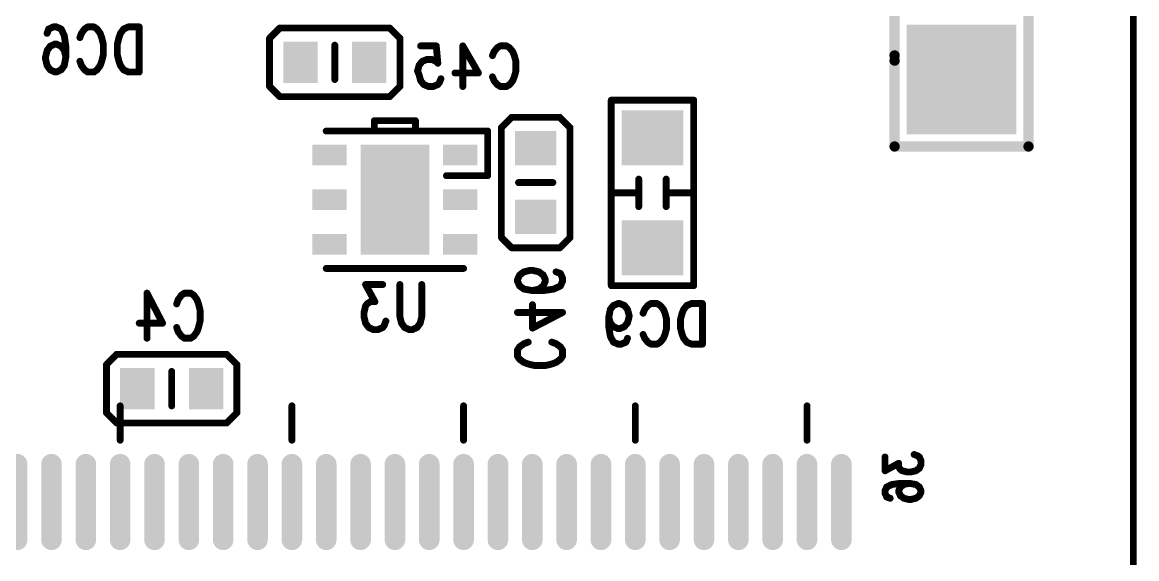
# Model space of a CAD drawing. Extents: x 100 to 126.1, y 98.7 to 170.
# Drawn here: x 109.83 to 126.05, y 148.77 to 156.58 of the extents above; entities that cross this region are included whole.
import ezdxf

# ---------------------------------------------------------------- set-up
doc = ezdxf.new("R2010")
doc.units = 0
doc.layers.get('0').update_dxf_attribs({"linetype": 'CONTINUOUS'})
doc.layers.add('MASK-BOTTOM_PHO', color=5, linetype='CONTINUOUS')
doc.layers.add('SILK-BOTTOM_PHO', color=14, linetype='CONTINUOUS')

# ---------------------------------------------------------------- blocks, each defined once
blk = doc.blocks.new('SQUARE_28')
blk.add_solid([(0.799972, 0.799972), (0.799972, -0.799972), (-0.799972, 0.799972), (-0.799972, -0.799972)])
blk = doc.blocks.new('SQUARE_16')
blk.add_solid([(0.250062, 0.250062), (0.250062, -0.250062), (-0.250062, 0.250062), (-0.250062, -0.250062)])
blk = doc.blocks.new('SQUARE_33')
blk.add_solid([(0.499998, 0.499998), (0.499998, -0.499998), (-0.499998, 0.499998), (-0.499998, -0.499998)])
blk = doc.blocks.new('SQUARE_137')
blk.add_solid([(0.149986, 0.149986), (0.149986, -0.149986), (-0.149986, 0.149986), (-0.149986, -0.149986)])
blk = doc.blocks.new('SQUARE_161')
blk.add_solid([(0.40005, 0.40005), (0.40005, -0.40005), (-0.40005, 0.40005), (-0.40005, -0.40005)])
blk = doc.blocks.new('ROUND_187')
at = {"const_width": 0.149986}
blk.add_lwpolyline([(-0.074994, 0, 1), (0.074994, 0, 1)], format="xyb", close=True, dxfattribs=at)
blk = doc.blocks.new('ROUND_1')
at = {"const_width": 0.050038}
blk.add_lwpolyline([(-0.025018, 0, 1), (0.025018, 0, 1)], format="xyb", close=True, dxfattribs=at)
blk = doc.blocks.new('ROUND_61')
at = {"const_width": 0.075056}
blk.add_lwpolyline([(-0.037528, 0, 1), (0.037528, 0, 1)], format="xyb", close=True, dxfattribs=at)

msp = doc.modelspace()

# ---------------------------------------------------------------- linework, layer by layer
at = {"layer": 'MASK-BOTTOM_PHO'}
for points, const_width in [([(126.000002, 102.00005), (126.000002, 167.999918)], 0.100076), ([(113.875058, 155.949904), (113.875058, 156.04998)], 0.500124), ([(114.875056, 155.949904), (114.875056, 156.04998)], 0.500124), ([(119.050054, 154.900122), (118.949978, 154.900122)], 0.8001), ([(117.249956, 154.750008), (117.350032, 154.750008)], 0.500124), ([(114.400076, 154.649932), (114.199924, 154.649932)], 0.299972), ([(115.24996, 154.29992), (115.24996, 153.699972)], 0.999996), ([(116.299996, 154.649932), (116.100098, 154.649932)], 0.299972), ([(114.400076, 153.999946), (114.199924, 153.999946)], 0.299972), ([(116.299996, 153.999946), (116.100098, 153.999946)], 0.299972), ([(117.249956, 153.75001), (117.350032, 153.75001)], 0.500124), ([(119.050054, 153.299922), (118.949978, 153.299922)], 0.8001), ([(114.400076, 153.34996), (114.199924, 153.34996)], 0.299972), ([(116.299996, 153.34996), (116.100098, 153.34996)], 0.299972), ([(111.499904, 151.200104), (111.499904, 151.299926)], 0.500124), ([(112.499902, 151.200104), (112.499902, 151.299926)], 0.500124), ([(109.750098, 150.150068), (109.750098, 149.049994)], 0.299974), ([(110.24997, 150.150068), (110.24997, 149.049994)], 0.299974), ([(110.750096, 150.150068), (110.750096, 149.049994)], 0.299974), ([(111.249968, 150.150068), (111.249968, 149.049994)], 0.299974), ([(111.750094, 150.150068), (111.750094, 149.049994)], 0.299974), ([(112.249966, 150.150068), (112.249966, 149.049994)], 0.299974), ([(112.750092, 150.150068), (112.750092, 149.049994)], 0.299974), ([(113.249964, 150.150068), (113.249964, 149.049994)], 0.299974), ([(113.75009, 150.150068), (113.75009, 149.049994)], 0.299974), ([(114.249962, 150.150068), (114.249962, 149.049994)], 0.299974), ([(114.750088, 150.150068), (114.750088, 149.049994)], 0.299974), ([(115.24996, 150.150068), (115.24996, 149.049994)], 0.299974), ([(115.750086, 150.150068), (115.750086, 149.049994)], 0.299974), ([(116.249958, 150.150068), (116.249958, 149.049994)], 0.299974), ([(116.750084, 150.150068), (116.750084, 149.049994)], 0.299974), ([(117.249956, 150.150068), (117.249956, 149.049994)], 0.299974), ([(117.750082, 150.150068), (117.750082, 149.049994)], 0.299974), ([(118.249954, 150.150068), (118.249954, 149.049994)], 0.299974), ([(118.75008, 150.150068), (118.75008, 149.049994)], 0.299974), ([(119.249952, 150.150068), (119.249952, 149.049994)], 0.299974), ([(119.750078, 150.150068), (119.750078, 149.049994)], 0.299974), ([(120.24995, 150.150068), (120.24995, 149.049994)], 0.299974), ([(120.750076, 150.150068), (120.750076, 149.049994)], 0.299974), ([(121.249948, 150.150068), (121.249948, 149.049994)], 0.299974), ([(121.750074, 150.150068), (121.750074, 149.049994)], 0.299974)]:
    msp.add_lwpolyline(points, dxfattribs=dict(at, const_width=const_width))
at = {"layer": 'SILK-BOTTOM_PHO'}
for points, const_width in [([(126.000002, 102.00005), (126.000002, 167.999918)], 0.100076), ([(122.525028, 156.750004), (122.525028, 156.025088)], 0.150114), ([(124.474986, 154.7749), (124.474986, 156.750004)], 0.150114), ([(110.18647, 156.421836), (110.209076, 156.48432)], 0.100076), ([(110.209076, 156.48432), (110.277148, 156.515562)], 0.100076), ([(110.277148, 156.515562), (110.322614, 156.515562)], 0.100076), ([(110.322614, 156.515562), (110.39094, 156.48432)], 0.100076), ([(110.39094, 156.48432), (110.436406, 156.390594)], 0.100076), ([(110.436406, 156.390594), (110.459012, 156.234384)], 0.100076), ([(110.663736, 156.359352), (110.686342, 156.421836)], 0.100076), ([(110.686342, 156.421836), (110.731808, 156.48432)], 0.100076), ([(110.731808, 156.48432), (110.777274, 156.515562)], 0.100076), ([(110.777274, 156.515562), (110.868206, 156.515562)], 0.100076), ([(110.868206, 156.515562), (110.913672, 156.48432)], 0.100076), ([(110.913672, 156.48432), (110.959138, 156.421836)], 0.100076), ([(110.959138, 156.421836), (110.981744, 156.359352)], 0.100076), ([(110.981744, 156.359352), (111.004604, 156.265626)], 0.100076), ([(111.231934, 156.359352), (111.209074, 156.265626)], 0.100076), ([(111.25454, 156.421836), (111.231934, 156.359352)], 0.100076), ([(111.300006, 156.48432), (111.25454, 156.421836)], 0.100076), ([(111.368078, 156.515562), (111.300006, 156.48432)], 0.100076), ([(111.527336, 156.515562), (111.368078, 156.515562)], 0.100076), ([(111.527336, 156.515562), (111.527336, 155.85948)], 0.100076), ([(113.42497, 156.349954), (113.575084, 156.500068)], 0.100076), ([(113.575084, 156.500068), (115.17503, 156.500068)], 0.100076), ([(115.17503, 156.500068), (115.32489, 156.349954)], 0.100076), ([(110.18647, 156.1719), (110.231936, 156.234384)], 0.100076), ([(110.231936, 156.234384), (110.300008, 156.265626)], 0.100076), ([(110.300008, 156.265626), (110.322614, 156.265626)], 0.100076), ([(110.322614, 156.265626), (110.39094, 156.234384)], 0.100076), ([(110.39094, 156.234384), (110.436406, 156.1719)], 0.100076), ([(110.459012, 156.234384), (110.459012, 156.078174)], 0.100076), ([(111.004604, 156.265626), (111.004604, 156.109416)], 0.100076), ([(111.209074, 156.265626), (111.209074, 156.109416)], 0.100076), ([(113.42497, 155.64993), (113.42497, 156.349954)], 0.100076), ([(114.37493, 155.750006), (114.37493, 156.249878)], 0.100076), ([(115.32489, 156.349954), (115.32489, 155.64993)], 0.100076), ([(115.625118, 156.238956), (115.852194, 156.238956)], 0.100076), ([(115.852194, 156.238956), (115.875054, 155.985972)], 0.100076), ([(116.238528, 156.238956), (116.465858, 155.845256)], 0.100076), ([(116.238528, 156.238956), (116.238528, 155.648406)], 0.100076), ([(116.693188, 156.154628), (116.738654, 156.211016)], 0.100076), ([(116.738654, 156.211016), (116.78412, 156.238956)], 0.100076), ([(116.78412, 156.238956), (116.875052, 156.238956)], 0.100076), ([(116.875052, 156.238956), (116.920518, 156.211016)], 0.100076), ([(116.920518, 156.211016), (116.965984, 156.154628)], 0.100076), ([(110.16361, 156.078174), (110.18647, 156.1719)], 0.100076), ([(110.16361, 156.046932), (110.16361, 156.078174)], 0.100076), ([(110.18647, 155.953206), (110.16361, 156.046932)], 0.100076), ([(110.436406, 156.1719), (110.459012, 156.078174)], 0.100076), ([(110.459012, 156.078174), (110.436406, 155.953206)], 0.100076), ([(111.004604, 156.109416), (110.981744, 156.01569)], 0.100076), ([(111.209074, 156.109416), (111.231934, 156.01569)], 0.100076), ([(115.715796, 156.042106), (115.647724, 156.014166)], 0.100076), ([(115.784122, 156.042106), (115.715796, 156.042106)], 0.100076), ([(115.852194, 156.014166), (115.784122, 156.042106)], 0.100076), ([(116.670328, 156.098494), (116.693188, 156.154628)], 0.100076), ([(116.965984, 156.154628), (116.98859, 156.098494)], 0.100076), ([(116.98859, 156.098494), (117.01145, 156.014166)], 0.100076), ([(122.525028, 156.100018), (122.525028, 154.7749)], 0.150114), ([(110.231936, 155.890722), (110.18647, 155.953206)], 0.100076), ([(110.300008, 155.85948), (110.231936, 155.890722)], 0.100076), ([(110.39094, 155.890722), (110.322614, 155.85948)], 0.100076), ([(110.436406, 155.953206), (110.39094, 155.890722)], 0.100076), ([(110.686342, 155.953206), (110.663736, 156.01569)], 0.100076), ([(110.731808, 155.890722), (110.686342, 155.953206)], 0.100076), ([(110.777274, 155.85948), (110.731808, 155.890722)], 0.100076), ([(110.913672, 155.890722), (110.868206, 155.85948)], 0.100076), ([(110.959138, 155.953206), (110.913672, 155.890722)], 0.100076), ([(110.981744, 156.01569), (110.959138, 155.953206)], 0.100076), ([(111.231934, 156.01569), (111.25454, 155.953206)], 0.100076), ([(111.25454, 155.953206), (111.300006, 155.890722)], 0.100076), ([(111.300006, 155.890722), (111.368078, 155.85948)], 0.100076), ([(115.602258, 155.957778), (115.579652, 155.87345)], 0.100076), ([(115.579652, 155.87345), (115.602258, 155.817062)], 0.100076), ([(115.647724, 156.014166), (115.602258, 155.957778)], 0.100076), ([(115.875054, 155.985972), (115.852194, 156.014166)], 0.100076), ([(117.01145, 155.87345), (116.98859, 155.789122)], 0.100076), ([(117.01145, 156.014166), (117.01145, 155.87345)], 0.100076), ([(110.322614, 155.85948), (110.300008, 155.85948)], 0.100076), ([(110.868206, 155.85948), (110.777274, 155.85948)], 0.100076), ([(111.368078, 155.85948), (111.527336, 155.85948)], 0.100076), ([(115.602258, 155.817062), (115.625118, 155.732734)], 0.100076), ([(115.625118, 155.732734), (115.67033, 155.6766)], 0.100076), ([(115.89766, 155.704794), (115.92052, 155.760928)], 0.100076), ([(116.465858, 155.845256), (116.12499, 155.845256)], 0.100076), ([(116.693188, 155.732734), (116.670328, 155.789122)], 0.100076), ([(116.738654, 155.6766), (116.693188, 155.732734)], 0.100076), ([(116.965984, 155.732734), (116.920518, 155.6766)], 0.100076), ([(116.98859, 155.789122), (116.965984, 155.732734)], 0.100076), ([(113.575084, 155.50007), (113.42497, 155.64993)], 0.100076), ([(115.32489, 155.64993), (115.17503, 155.50007)], 0.100076), ([(115.67033, 155.6766), (115.738656, 155.648406)], 0.100076), ([(115.738656, 155.648406), (115.806728, 155.648406)], 0.100076), ([(115.806728, 155.648406), (115.875054, 155.6766)], 0.100076), ([(115.875054, 155.6766), (115.89766, 155.704794)], 0.100076), ([(116.78412, 155.648406), (116.738654, 155.6766)], 0.100076), ([(116.875052, 155.648406), (116.78412, 155.648406)], 0.100076), ([(116.920518, 155.6766), (116.875052, 155.648406)], 0.100076), ([(115.17503, 155.50007), (113.575084, 155.50007)], 0.100076), ([(118.400068, 155.450032), (118.400068, 152.750012)], 0.100076), ([(119.599964, 155.450032), (118.400068, 155.450032)], 0.100076), ([(119.599964, 152.750012), (119.599964, 155.450032)], 0.100076), ([(114.949986, 154.999944), (114.949986, 155.150058)], 0.100076), ([(114.949986, 155.150058), (115.549934, 155.150058)], 0.100076), ([(115.549934, 155.150058), (115.549934, 154.999944)], 0.100076), ([(116.800122, 155.049982), (116.949982, 155.200096)], 0.100076), ([(116.949982, 155.200096), (117.650006, 155.200096)], 0.100076), ([(117.650006, 155.200096), (117.80012, 155.049982)], 0.100076), ([(114.249962, 154.999944), (116.249958, 154.999944)], 0.100076), ([(115.549934, 154.999944), (114.949986, 154.999944)], 0.100076), ([(116.59997, 154.999944), (116.249958, 154.999944)], 0.100076), ([(116.59997, 154.349958), (116.59997, 154.999944)], 0.100076), ([(116.800122, 153.450036), (116.800122, 155.049982)], 0.100076), ([(117.80012, 155.049982), (117.80012, 153.450036)], 0.100076), ([(122.525028, 154.7749), (124.474986, 154.7749)], 0.150114), ([(116.000022, 154.349958), (116.59997, 154.349958)], 0.100076), ([(117.050058, 154.249882), (117.54993, 154.249882)], 0.100076), ([(118.800118, 154.29992), (118.800118, 153.900124)], 0.100076), ([(119.199914, 154.29992), (119.199914, 153.900124)], 0.100076), ([(118.400068, 154.100022), (118.800118, 154.100022)], 0.100076), ([(119.599964, 154.100022), (119.199914, 154.100022)], 0.100076), ([(116.949982, 153.299922), (116.800122, 153.450036)], 0.100076), ([(117.80012, 153.450036), (117.650006, 153.299922)], 0.100076), ([(117.650006, 153.299922), (116.949982, 153.299922)], 0.100076), ([(116.249958, 152.999948), (114.249962, 152.999948)], 0.100076), ([(117.128036, 152.94991), (117.221762, 152.97277)], 0.100076), ([(117.221762, 152.97277), (117.253004, 152.97277)], 0.100076), ([(117.253004, 152.97277), (117.346984, 152.94991)], 0.100076), ([(117.03431, 152.836372), (117.065552, 152.904444)], 0.100076), ([(117.03431, 152.813512), (117.03431, 152.836372)], 0.100076), ([(117.065552, 152.74544), (117.03431, 152.813512)], 0.100076), ([(117.065552, 152.904444), (117.128036, 152.94991)], 0.100076), ([(117.346984, 152.94991), (117.409468, 152.904444)], 0.100076), ([(117.409468, 152.904444), (117.44071, 152.836372)], 0.100076), ([(117.44071, 152.813512), (117.409468, 152.74544)], 0.100076), ([(117.44071, 152.836372), (117.44071, 152.813512)], 0.100076), ([(117.59692, 152.94991), (117.659404, 152.927304)], 0.100076), ([(117.659404, 152.927304), (117.690646, 152.858978)], 0.100076), ([(117.690646, 152.813512), (117.659404, 152.74544)], 0.100076), ([(117.690646, 152.858978), (117.690646, 152.813512)], 0.100076), ([(111.640874, 152.640538), (111.868204, 152.20315)], 0.100076), ([(111.640874, 152.640538), (111.640874, 151.984456)], 0.100076), ([(112.141, 152.609296), (112.186466, 152.640538)], 0.100076), ([(112.186466, 152.640538), (112.277398, 152.640538)], 0.100076), ([(112.277398, 152.640538), (112.32261, 152.609296)], 0.100076), ([(115.072668, 152.765506), (114.822732, 152.765506)], 0.100076), ([(114.822732, 152.765506), (114.95913, 152.51557)], 0.100076), ([(115.322604, 152.296876), (115.322604, 152.765506)], 0.100076), ([(115.640866, 152.765506), (115.640866, 152.296876)], 0.100076), ([(117.128036, 152.699974), (117.065552, 152.74544)], 0.100076), ([(117.253004, 152.677368), (117.128036, 152.699974)], 0.100076), ([(117.346984, 152.699974), (117.253004, 152.677368)], 0.100076), ([(117.409468, 152.677368), (117.253004, 152.677368)], 0.100076), ([(117.409468, 152.74544), (117.346984, 152.699974)], 0.100076), ([(117.565678, 152.699974), (117.409468, 152.677368)], 0.100076), ([(117.659404, 152.74544), (117.565678, 152.699974)], 0.100076), ([(118.400068, 152.750012), (119.599964, 152.750012)], 0.100076), ([(112.072674, 152.484328), (112.095534, 152.546812)], 0.100076), ([(112.095534, 152.546812), (112.141, 152.609296)], 0.100076), ([(112.32261, 152.609296), (112.368076, 152.546812)], 0.100076), ([(112.368076, 152.546812), (112.390936, 152.484328)], 0.100076), ([(112.390936, 152.484328), (112.413542, 152.390602)], 0.100076), ([(114.845338, 152.484328), (114.822732, 152.453086)], 0.100076), ([(114.890804, 152.51557), (114.845338, 152.484328)], 0.100076), ([(114.95913, 152.51557), (114.890804, 152.51557)], 0.100076), ([(117.253004, 152.131776), (117.253004, 152.472644)], 0.100076), ([(118.49989, 152.489154), (118.431818, 152.46096)], 0.100076), ([(118.52275, 152.489154), (118.49989, 152.489154)], 0.100076), ([(118.590822, 152.46096), (118.52275, 152.489154)], 0.100076), ([(118.931944, 152.46096), (118.977156, 152.489154)], 0.100076), ([(118.977156, 152.489154), (119.068088, 152.489154)], 0.100076), ([(119.068088, 152.489154), (119.113554, 152.46096)], 0.100076), ([(119.568214, 152.489154), (119.499888, 152.46096)], 0.100076), ([(119.727218, 152.489154), (119.568214, 152.489154)], 0.100076), ([(119.727218, 152.489154), (119.727218, 151.89835)], 0.100076), ([(112.413542, 152.390602), (112.413542, 152.234392)], 0.100076), ([(114.822732, 152.453086), (114.800126, 152.35936)], 0.100076), ([(114.800126, 152.35936), (114.800126, 152.296876)], 0.100076), ([(117.690646, 152.359106), (117.03431, 152.359106)], 0.100076), ([(117.690646, 152.359106), (117.253004, 152.131776)], 0.100076), ([(118.386352, 152.404572), (118.363746, 152.292304)], 0.100076), ([(118.431818, 152.46096), (118.386352, 152.404572)], 0.100076), ([(118.636288, 152.404572), (118.590822, 152.46096)], 0.100076), ([(118.659148, 152.320244), (118.636288, 152.404572)], 0.100076), ([(118.659148, 152.292304), (118.659148, 152.320244)], 0.100076), ([(118.863618, 152.348438), (118.886478, 152.404572)], 0.100076), ([(118.886478, 152.404572), (118.931944, 152.46096)], 0.100076), ([(119.113554, 152.46096), (119.15902, 152.404572)], 0.100076), ([(119.15902, 152.404572), (119.18188, 152.348438)], 0.100076), ([(119.18188, 152.348438), (119.204486, 152.26411)], 0.100076), ([(119.431816, 152.348438), (119.40921, 152.26411)], 0.100076), ([(119.454422, 152.404572), (119.431816, 152.348438)], 0.100076), ([(119.499888, 152.46096), (119.454422, 152.404572)], 0.100076), ([(111.868204, 152.20315), (111.527336, 152.20315)], 0.100076), ([(112.095534, 152.078182), (112.072674, 152.140666)], 0.100076), ([(112.390936, 152.140666), (112.368076, 152.078182)], 0.100076), ([(112.413542, 152.234392), (112.390936, 152.140666)], 0.100076), ([(114.800126, 152.296876), (114.822732, 152.20315)], 0.100076), ([(114.822732, 152.20315), (114.868198, 152.140666)], 0.100076), ([(114.868198, 152.140666), (114.93627, 152.109424)], 0.100076), ([(115.004596, 152.109424), (115.072668, 152.140666)], 0.100076), ([(115.072668, 152.140666), (115.095528, 152.171908)], 0.100076), ([(115.095528, 152.171908), (115.118134, 152.234392)], 0.100076), ([(115.345464, 152.20315), (115.322604, 152.296876)], 0.100076), ([(115.39093, 152.140666), (115.345464, 152.20315)], 0.100076), ([(115.459002, 152.109424), (115.39093, 152.140666)], 0.100076), ([(115.572794, 152.140666), (115.504468, 152.109424)], 0.100076), ([(115.61826, 152.20315), (115.572794, 152.140666)], 0.100076), ([(115.640866, 152.296876), (115.61826, 152.20315)], 0.100076), ([(118.363746, 152.292304), (118.386352, 152.207722)], 0.100076), ([(118.363746, 152.292304), (118.363746, 152.151588)], 0.100076), ([(118.363746, 152.151588), (118.386352, 152.010872)], 0.100076), ([(118.386352, 152.207722), (118.431818, 152.151588)], 0.100076), ([(118.431818, 152.151588), (118.49989, 152.123394)], 0.100076), ([(118.52275, 152.123394), (118.590822, 152.151588)], 0.100076), ([(118.590822, 152.151588), (118.636288, 152.207722)], 0.100076), ([(118.636288, 152.207722), (118.659148, 152.292304)], 0.100076), ([(119.204486, 152.26411), (119.204486, 152.123394)], 0.100076), ([(119.40921, 152.26411), (119.40921, 152.123394)], 0.100076), ([(112.141, 152.015698), (112.095534, 152.078182)], 0.100076), ([(112.186466, 151.984456), (112.141, 152.015698)], 0.100076), ([(112.277398, 151.984456), (112.186466, 151.984456)], 0.100076), ([(112.32261, 152.015698), (112.277398, 151.984456)], 0.100076), ([(112.368076, 152.078182), (112.32261, 152.015698)], 0.100076), ([(114.93627, 152.109424), (115.004596, 152.109424)], 0.100076), ([(115.504468, 152.109424), (115.459002, 152.109424)], 0.100076), ([(118.386352, 152.010872), (118.431818, 151.926544)], 0.100076), ([(118.49989, 152.123394), (118.52275, 152.123394)], 0.100076), ([(118.613682, 151.926544), (118.636288, 151.982932)], 0.100076), ([(118.886478, 151.982932), (118.863618, 152.039066)], 0.100076), ([(118.931944, 151.926544), (118.886478, 151.982932)], 0.100076), ([(119.15902, 151.982932), (119.113554, 151.926544)], 0.100076), ([(119.18188, 152.039066), (119.15902, 151.982932)], 0.100076), ([(119.204486, 152.123394), (119.18188, 152.039066)], 0.100076), ([(119.40921, 152.123394), (119.431816, 152.039066)], 0.100076), ([(119.431816, 152.039066), (119.454422, 151.982932)], 0.100076), ([(119.454422, 151.982932), (119.499888, 151.926544)], 0.100076), ([(117.03431, 151.813514), (117.065552, 151.85898)], 0.100076), ([(117.065552, 151.85898), (117.128036, 151.904446)], 0.100076), ([(117.128036, 151.904446), (117.19052, 151.927306)], 0.100076), ([(117.534436, 151.927306), (117.59692, 151.904446)], 0.100076), ([(117.59692, 151.904446), (117.659404, 151.85898)], 0.100076), ([(117.659404, 151.85898), (117.690646, 151.813514)], 0.100076), ([(118.431818, 151.926544), (118.49989, 151.89835)], 0.100076), ([(118.49989, 151.89835), (118.545356, 151.89835)], 0.100076), ([(118.545356, 151.89835), (118.613682, 151.926544)], 0.100076), ([(118.977156, 151.89835), (118.931944, 151.926544)], 0.100076), ([(119.068088, 151.89835), (118.977156, 151.89835)], 0.100076), ([(119.113554, 151.926544), (119.068088, 151.89835)], 0.100076), ([(119.499888, 151.926544), (119.568214, 151.89835)], 0.100076), ([(119.568214, 151.89835), (119.727218, 151.89835)], 0.100076), ([(111.05007, 151.5999), (111.19993, 151.750014)], 0.100076), ([(111.19993, 151.750014), (112.799876, 151.750014)], 0.100076), ([(112.799876, 151.750014), (112.94999, 151.5999)], 0.100076), ([(117.03431, 151.722836), (117.03431, 151.813514)], 0.100076), ([(117.065552, 151.67737), (117.03431, 151.722836)], 0.100076), ([(117.128036, 151.631904), (117.065552, 151.67737)], 0.100076), ([(117.659404, 151.67737), (117.59692, 151.631904)], 0.100076), ([(117.690646, 151.722836), (117.659404, 151.67737)], 0.100076), ([(117.690646, 151.813514), (117.690646, 151.722836)], 0.100076), ([(111.05007, 150.899876), (111.05007, 151.5999)], 0.100076), ([(112.00003, 150.999952), (112.00003, 151.500078)], 0.100076), ([(112.94999, 151.5999), (112.94999, 150.899876)], 0.100076), ([(117.19052, 151.609044), (117.128036, 151.631904)], 0.100076), ([(117.2845, 151.586438), (117.19052, 151.609044)], 0.100076), ([(117.44071, 151.586438), (117.2845, 151.586438)], 0.100076), ([(117.534436, 151.609044), (117.44071, 151.586438)], 0.100076), ([(117.59692, 151.631904), (117.534436, 151.609044)], 0.100076), ([(111.19993, 150.750016), (111.05007, 150.899876)], 0.100076), ([(111.249968, 150.999952), (111.249968, 150.50008)], 0.100076), ([(112.94999, 150.899876), (112.799876, 150.750016)], 0.100076), ([(113.75009, 150.999952), (113.75009, 150.50008)], 0.100076), ([(116.249958, 150.999952), (116.249958, 150.50008)], 0.100076), ([(118.75008, 150.999952), (118.75008, 150.50008)], 0.100076), ([(121.249948, 150.999952), (121.249948, 150.50008)], 0.100076), ([(112.799876, 150.750016), (111.19993, 150.750016)], 0.100076), ([(122.385074, 150.254716), (122.385074, 150.054818)], 0.100076), ([(122.860054, 150.273004), (122.810016, 150.291292)], 0.100076), ([(122.8852, 150.254716), (122.860054, 150.273004)], 0.100076), ([(122.910092, 150.20036), (122.8852, 150.254716)], 0.100076), ([(122.910092, 150.14575), (122.910092, 150.20036)], 0.100076), ([(122.385074, 150.054818), (122.584972, 150.164038)], 0.100076), ([(122.584972, 150.164038), (122.584972, 150.109428)], 0.100076), ([(122.584972, 150.109428), (122.610118, 150.073106)], 0.100076), ([(122.610118, 150.073106), (122.63501, 150.054818)], 0.100076), ([(122.63501, 150.054818), (122.710194, 150.03653)], 0.100076), ([(122.710194, 150.03653), (122.759978, 150.03653)], 0.100076), ([(122.759978, 150.03653), (122.835162, 150.054818)], 0.100076), ([(122.835162, 150.054818), (122.8852, 150.09114)], 0.100076), ([(122.8852, 150.09114), (122.910092, 150.14575)], 0.100076), ([(122.48515, 149.85492), (122.610118, 149.872954)], 0.100076), ([(122.610118, 149.872954), (122.735086, 149.872954)], 0.100076), ([(122.660156, 149.85492), (122.735086, 149.872954)], 0.100076), ([(122.735086, 149.872954), (122.835162, 149.85492)], 0.100076), ([(122.385074, 149.763988), (122.41022, 149.818598)], 0.100076), ([(122.385074, 149.727666), (122.385074, 149.763988)], 0.100076), ([(122.41022, 149.673056), (122.385074, 149.727666)], 0.100076), ([(122.41022, 149.818598), (122.48515, 149.85492)], 0.100076), ([(122.584972, 149.763988), (122.610118, 149.818598)], 0.100076), ([(122.584972, 149.7457), (122.584972, 149.763988)], 0.100076), ([(122.610118, 149.69109), (122.584972, 149.7457)], 0.100076), ([(122.610118, 149.818598), (122.660156, 149.85492)], 0.100076), ([(122.835162, 149.85492), (122.8852, 149.818598)], 0.100076), ([(122.8852, 149.818598), (122.910092, 149.763988)], 0.100076), ([(122.910092, 149.7457), (122.8852, 149.69109)], 0.100076), ([(122.910092, 149.763988), (122.910092, 149.7457)], 0.100076), ([(122.460004, 149.654768), (122.41022, 149.673056)], 0.100076), ([(122.660156, 149.654768), (122.610118, 149.69109)], 0.100076), ([(122.735086, 149.636734), (122.660156, 149.654768)], 0.100076), ([(122.759978, 149.636734), (122.735086, 149.636734)], 0.100076), ([(122.835162, 149.654768), (122.759978, 149.636734)], 0.100076), ([(122.8852, 149.69109), (122.835162, 149.654768)], 0.100076)]:
    msp.add_lwpolyline(points, dxfattribs=dict(at, const_width=const_width))

# ---------------------------------------------------------------- block references
at = {"layer": 'MASK-BOTTOM_PHO'}
for name, p in [('SQUARE_28', (123.49988, 155.750006)), ('SQUARE_16', (113.875058, 156.04998)), ('SQUARE_16', (114.875056, 156.04998)), ('SQUARE_16', (113.875058, 155.949904)), ('SQUARE_16', (114.875056, 155.949904)), ('SQUARE_161', (118.949978, 154.900122)), ('SQUARE_161', (119.050054, 154.900122)), ('SQUARE_16', (117.249956, 154.750008)), ('SQUARE_16', (117.350032, 154.750008)), ('SQUARE_137', (114.199924, 154.649932)), ('SQUARE_137', (114.400076, 154.649932)), ('SQUARE_33', (115.24996, 154.29992)), ('SQUARE_137', (116.100098, 154.649932)), ('SQUARE_137', (116.299996, 154.649932)), ('SQUARE_137', (114.199924, 153.999946)), ('SQUARE_137', (114.400076, 153.999946)), ('SQUARE_33', (115.24996, 153.699972)), ('SQUARE_137', (116.100098, 153.999946)), ('SQUARE_137', (116.299996, 153.999946)), ('SQUARE_16', (117.249956, 153.75001)), ('SQUARE_16', (117.350032, 153.75001)), ('SQUARE_161', (118.949978, 153.299922)), ('SQUARE_161', (119.050054, 153.299922)), ('SQUARE_137', (114.199924, 153.34996)), ('SQUARE_137', (114.400076, 153.34996)), ('SQUARE_137', (116.100098, 153.34996)), ('SQUARE_137', (116.299996, 153.34996)), ('SQUARE_16', (111.499904, 151.299926)), ('SQUARE_16', (112.499902, 151.299926)), ('SQUARE_16', (111.499904, 151.200104)), ('SQUARE_16', (112.499902, 151.200104)), ('ROUND_187', (109.750098, 150.150068)), ('ROUND_187', (110.24997, 150.150068)), ('ROUND_187', (110.750096, 150.150068)), ('ROUND_187', (111.249968, 150.150068)), ('ROUND_187', (111.750094, 150.150068)), ('ROUND_187', (112.249966, 150.150068)), ('ROUND_187', (112.750092, 150.150068)), ('ROUND_187', (113.249964, 150.150068)), ('ROUND_187', (113.75009, 150.150068)), ('ROUND_187', (114.249962, 150.150068)), ('ROUND_187', (114.750088, 150.150068)), ('ROUND_187', (115.24996, 150.150068)), ('ROUND_187', (115.750086, 150.150068)), ('ROUND_187', (116.249958, 150.150068)), ('ROUND_187', (116.750084, 150.150068)), ('ROUND_187', (117.249956, 150.150068)), ('ROUND_187', (117.750082, 150.150068)), ('ROUND_187', (118.249954, 150.150068)), ('ROUND_187', (118.75008, 150.150068)), ('ROUND_187', (119.249952, 150.150068)), ('ROUND_187', (119.750078, 150.150068)), ('ROUND_187', (120.24995, 150.150068)), ('ROUND_187', (120.750076, 150.150068)), ('ROUND_187', (121.249948, 150.150068)), ('ROUND_187', (121.750074, 150.150068)), ('ROUND_187', (109.750098, 149.049994)), ('ROUND_187', (110.24997, 149.049994)), ('ROUND_187', (110.750096, 149.049994)), ('ROUND_187', (111.249968, 149.049994)), ('ROUND_187', (111.750094, 149.049994)), ('ROUND_187', (112.249966, 149.049994)), ('ROUND_187', (112.750092, 149.049994)), ('ROUND_187', (113.249964, 149.049994)), ('ROUND_187', (113.75009, 149.049994)), ('ROUND_187', (114.249962, 149.049994)), ('ROUND_187', (114.750088, 149.049994)), ('ROUND_187', (115.24996, 149.049994)), ('ROUND_187', (115.750086, 149.049994)), ('ROUND_187', (116.249958, 149.049994)), ('ROUND_187', (116.750084, 149.049994)), ('ROUND_187', (117.249956, 149.049994)), ('ROUND_187', (117.750082, 149.049994)), ('ROUND_187', (118.249954, 149.049994)), ('ROUND_187', (118.75008, 149.049994)), ('ROUND_187', (119.249952, 149.049994)), ('ROUND_187', (119.750078, 149.049994)), ('ROUND_187', (120.24995, 149.049994)), ('ROUND_187', (120.750076, 149.049994)), ('ROUND_187', (121.249948, 149.049994)), ('ROUND_187', (121.750074, 149.049994))]:
    msp.add_blockref(name, p, dxfattribs=at)
at = {"layer": 'SILK-BOTTOM_PHO'}
for name, p in [('ROUND_1', (110.18647, 156.421836)), ('ROUND_1', (110.209076, 156.48432)), ('ROUND_1', (110.277148, 156.515562)), ('ROUND_1', (110.322614, 156.515562)), ('ROUND_1', (110.39094, 156.48432)), ('ROUND_1', (110.436406, 156.390594)), ('ROUND_1', (110.663736, 156.359352)), ('ROUND_1', (110.686342, 156.421836)), ('ROUND_1', (110.731808, 156.48432)), ('ROUND_1', (110.777274, 156.515562)), ('ROUND_1', (110.868206, 156.515562)), ('ROUND_1', (110.913672, 156.48432)), ('ROUND_1', (110.959138, 156.421836)), ('ROUND_1', (110.981744, 156.359352)), ('ROUND_1', (111.231934, 156.359352)), ('ROUND_1', (111.25454, 156.421836)), ('ROUND_1', (111.300006, 156.48432)), ('ROUND_1', (111.368078, 156.515562)), ('ROUND_1', (111.527336, 156.515562)), ('ROUND_1', (111.527336, 156.515562)), ('ROUND_1', (113.575084, 156.500068)), ('ROUND_1', (115.17503, 156.500068)), ('ROUND_1', (115.17503, 156.500068)), ('ROUND_1', (110.231936, 156.234384)), ('ROUND_1', (110.300008, 156.265626)), ('ROUND_1', (110.322614, 156.265626)), ('ROUND_1', (110.39094, 156.234384)), ('ROUND_1', (110.459012, 156.234384)), ('ROUND_1', (111.004604, 156.265626)), ('ROUND_1', (111.209074, 156.265626)), ('ROUND_1', (113.42497, 156.349954)), ('ROUND_1', (114.37493, 156.249878)), ('ROUND_1', (115.32489, 156.349954)), ('ROUND_1', (115.625118, 156.238956)), ('ROUND_1', (115.852194, 156.238956)), ('ROUND_1', (116.238528, 156.238956)), ('ROUND_1', (116.238528, 156.238956)), ('ROUND_1', (116.738654, 156.211016)), ('ROUND_1', (116.78412, 156.238956)), ('ROUND_1', (116.875052, 156.238956)), ('ROUND_1', (116.920518, 156.211016)), ('ROUND_1', (110.16361, 156.078174)), ('ROUND_1', (110.16361, 156.046932)), ('ROUND_1', (110.18647, 156.1719)), ('ROUND_1', (110.436406, 156.1719)), ('ROUND_1', (110.459012, 156.078174)), ('ROUND_1', (110.459012, 156.078174)), ('ROUND_1', (111.004604, 156.109416)), ('ROUND_1', (111.209074, 156.109416)), ('ROUND_1', (115.715796, 156.042106)), ('ROUND_1', (115.784122, 156.042106)), ('ROUND_1', (116.670328, 156.098494)), ('ROUND_1', (116.693188, 156.154628)), ('ROUND_1', (116.965984, 156.154628)), ('ROUND_1', (116.98859, 156.098494)), ('ROUND_61', (122.525028, 156.100018)), ('ROUND_61', (122.525028, 156.025088)), ('ROUND_1', (110.18647, 155.953206)), ('ROUND_1', (110.231936, 155.890722)), ('ROUND_1', (110.39094, 155.890722)), ('ROUND_1', (110.436406, 155.953206)), ('ROUND_1', (110.663736, 156.01569)), ('ROUND_1', (110.686342, 155.953206)), ('ROUND_1', (110.731808, 155.890722)), ('ROUND_1', (110.913672, 155.890722)), ('ROUND_1', (110.959138, 155.953206)), ('ROUND_1', (110.981744, 156.01569)), ('ROUND_1', (111.231934, 156.01569)), ('ROUND_1', (111.25454, 155.953206)), ('ROUND_1', (111.300006, 155.890722)), ('ROUND_1', (115.579652, 155.87345)), ('ROUND_1', (115.602258, 155.957778)), ('ROUND_1', (115.647724, 156.014166)), ('ROUND_1', (115.852194, 156.014166)), ('ROUND_1', (115.875054, 155.985972)), ('ROUND_1', (117.01145, 156.014166)), ('ROUND_1', (117.01145, 155.87345)), ('ROUND_1', (110.300008, 155.85948)), ('ROUND_1', (110.322614, 155.85948)), ('ROUND_1', (110.777274, 155.85948)), ('ROUND_1', (110.868206, 155.85948)), ('ROUND_1', (111.368078, 155.85948)), ('ROUND_1', (111.527336, 155.85948)), ('ROUND_1', (111.527336, 155.85948)), ('ROUND_1', (114.37493, 155.750006)), ('ROUND_1', (115.602258, 155.817062)), ('ROUND_1', (115.625118, 155.732734)), ('ROUND_1', (115.92052, 155.760928)), ('ROUND_1', (116.12499, 155.845256)), ('ROUND_1', (116.465858, 155.845256)), ('ROUND_1', (116.670328, 155.789122)), ('ROUND_1', (116.693188, 155.732734)), ('ROUND_1', (116.965984, 155.732734)), ('ROUND_1', (116.98859, 155.789122)), ('ROUND_1', (113.42497, 155.64993)), ('ROUND_1', (115.32489, 155.64993)), ('ROUND_1', (115.67033, 155.6766)), ('ROUND_1', (115.738656, 155.648406)), ('ROUND_1', (115.806728, 155.648406)), ('ROUND_1', (115.875054, 155.6766)), ('ROUND_1', (115.89766, 155.704794)), ('ROUND_1', (116.238528, 155.648406)), ('ROUND_1', (116.738654, 155.6766)), ('ROUND_1', (116.78412, 155.648406)), ('ROUND_1', (116.875052, 155.648406)), ('ROUND_1', (116.920518, 155.6766)), ('ROUND_1', (113.575084, 155.50007)), ('ROUND_1', (115.17503, 155.50007)), ('ROUND_1', (118.400068, 155.450032)), ('ROUND_1', (118.400068, 155.450032)), ('ROUND_1', (119.599964, 155.450032)), ('ROUND_1', (114.949986, 155.150058)), ('ROUND_1', (115.549934, 155.150058)), ('ROUND_1', (116.949982, 155.200096)), ('ROUND_1', (117.650006, 155.200096)), ('ROUND_1', (114.249962, 154.999944)), ('ROUND_1', (114.949986, 154.999944)), ('ROUND_1', (114.949986, 154.999944)), ('ROUND_1', (115.549934, 154.999944)), ('ROUND_1', (116.249958, 154.999944)), ('ROUND_1', (116.249958, 154.999944)), ('ROUND_1', (116.59997, 154.999944)), ('ROUND_1', (116.800122, 155.049982)), ('ROUND_1', (117.80012, 155.049982)), ('ROUND_61', (122.525028, 154.7749)), ('ROUND_61', (124.474986, 154.7749)), ('ROUND_1', (116.000022, 154.349958)), ('ROUND_1', (116.59997, 154.349958)), ('ROUND_1', (117.050058, 154.249882)), ('ROUND_1', (117.54993, 154.249882)), ('ROUND_1', (118.800118, 154.29992)), ('ROUND_1', (119.199914, 154.29992)), ('ROUND_1', (118.400068, 154.100022)), ('ROUND_1', (118.800118, 154.100022)), ('ROUND_1', (119.199914, 154.100022)), ('ROUND_1', (119.599964, 154.100022)), ('ROUND_1', (118.800118, 153.900124)), ('ROUND_1', (119.199914, 153.900124)), ('ROUND_1', (116.800122, 153.450036)), ('ROUND_1', (117.80012, 153.450036)), ('ROUND_1', (117.80012, 153.450036)), ('ROUND_1', (116.949982, 153.299922)), ('ROUND_1', (117.650006, 153.299922)), ('ROUND_1', (114.249962, 152.999948)), ('ROUND_1', (116.249958, 152.999948)), ('ROUND_1', (117.221762, 152.97277)), ('ROUND_1', (117.253004, 152.97277)), ('ROUND_1', (117.03431, 152.836372)), ('ROUND_1', (117.03431, 152.813512)), ('ROUND_1', (117.065552, 152.904444)), ('ROUND_1', (117.128036, 152.94991)), ('ROUND_1', (117.346984, 152.94991)), ('ROUND_1', (117.409468, 152.904444)), ('ROUND_1', (117.44071, 152.836372)), ('ROUND_1', (117.44071, 152.813512)), ('ROUND_1', (117.59692, 152.94991)), ('ROUND_1', (117.659404, 152.927304)), ('ROUND_1', (117.690646, 152.858978)), ('ROUND_1', (117.690646, 152.813512)), ('ROUND_1', (111.640874, 152.640538)), ('ROUND_1', (111.640874, 152.640538)), ('ROUND_1', (112.186466, 152.640538)), ('ROUND_1', (112.277398, 152.640538)), ('ROUND_1', (114.822732, 152.765506)), ('ROUND_1', (115.072668, 152.765506)), ('ROUND_1', (115.322604, 152.765506)), ('ROUND_1', (115.640866, 152.765506)), ('ROUND_1', (117.065552, 152.74544)), ('ROUND_1', (117.128036, 152.699974)), ('ROUND_1', (117.253004, 152.677368)), ('ROUND_1', (117.253004, 152.677368)), ('ROUND_1', (117.346984, 152.699974)), ('ROUND_1', (117.409468, 152.74544)), ('ROUND_1', (117.409468, 152.677368)), ('ROUND_1', (117.565678, 152.699974)), ('ROUND_1', (117.659404, 152.74544)), ('ROUND_1', (118.400068, 152.750012)), ('ROUND_1', (119.599964, 152.750012)), ('ROUND_1', (112.072674, 152.484328)), ('ROUND_1', (112.095534, 152.546812)), ('ROUND_1', (112.141, 152.609296)), ('ROUND_1', (112.32261, 152.609296)), ('ROUND_1', (112.368076, 152.546812)), ('ROUND_1', (112.390936, 152.484328)), ('ROUND_1', (114.845338, 152.484328)), ('ROUND_1', (114.890804, 152.51557)), ('ROUND_1', (114.95913, 152.51557)), ('ROUND_1', (117.253004, 152.472644)), ('ROUND_1', (118.49989, 152.489154)), ('ROUND_1', (118.52275, 152.489154)), ('ROUND_1', (118.977156, 152.489154)), ('ROUND_1', (119.068088, 152.489154)), ('ROUND_1', (119.568214, 152.489154)), ('ROUND_1', (119.727218, 152.489154)), ('ROUND_1', (119.727218, 152.489154)), ('ROUND_1', (112.413542, 152.390602)), ('ROUND_1', (114.800126, 152.35936)), ('ROUND_1', (114.800126, 152.35936)), ('ROUND_1', (114.822732, 152.453086)), ('ROUND_1', (117.03431, 152.359106)), ('ROUND_1', (117.690646, 152.359106)), ('ROUND_1', (117.690646, 152.359106)), ('ROUND_1', (118.386352, 152.404572)), ('ROUND_1', (118.431818, 152.46096)), ('ROUND_1', (118.590822, 152.46096)), ('ROUND_1', (118.636288, 152.404572)), ('ROUND_1', (118.659148, 152.320244)), ('ROUND_1', (118.863618, 152.348438)), ('ROUND_1', (118.886478, 152.404572)), ('ROUND_1', (118.931944, 152.46096)), ('ROUND_1', (119.113554, 152.46096)), ('ROUND_1', (119.15902, 152.404572)), ('ROUND_1', (119.18188, 152.348438)), ('ROUND_1', (119.431816, 152.348438)), ('ROUND_1', (119.454422, 152.404572)), ('ROUND_1', (119.499888, 152.46096)), ('ROUND_1', (111.527336, 152.20315)), ('ROUND_1', (111.868204, 152.20315)), ('ROUND_1', (112.072674, 152.140666)), ('ROUND_1', (112.390936, 152.140666)), ('ROUND_1', (112.413542, 152.234392)), ('ROUND_1', (114.800126, 152.296876)), ('ROUND_1', (114.800126, 152.296876)), ('ROUND_1', (114.822732, 152.20315)), ('ROUND_1', (114.868198, 152.140666)), ('ROUND_1', (115.072668, 152.140666)), ('ROUND_1', (115.095528, 152.171908)), ('ROUND_1', (115.118134, 152.234392)), ('ROUND_1', (115.322604, 152.296876)), ('ROUND_1', (115.345464, 152.20315)), ('ROUND_1', (115.39093, 152.140666)), ('ROUND_1', (115.572794, 152.140666)), ('ROUND_1', (115.61826, 152.20315)), ('ROUND_1', (115.640866, 152.296876)), ('ROUND_1', (118.363746, 152.292304)), ('ROUND_1', (118.363746, 152.292304)), ('ROUND_1', (118.363746, 152.151588)), ('ROUND_1', (118.386352, 152.207722)), ('ROUND_1', (118.431818, 152.151588)), ('ROUND_1', (118.590822, 152.151588)), ('ROUND_1', (118.636288, 152.207722)), ('ROUND_1', (118.659148, 152.292304)), ('ROUND_1', (119.204486, 152.26411)), ('ROUND_1', (119.40921, 152.26411)), ('ROUND_1', (111.640874, 151.984456)), ('ROUND_1', (112.095534, 152.078182)), ('ROUND_1', (112.141, 152.015698)), ('ROUND_1', (112.186466, 151.984456)), ('ROUND_1', (112.277398, 151.984456)), ('ROUND_1', (112.32261, 152.015698)), ('ROUND_1', (112.368076, 152.078182)), ('ROUND_1', (114.93627, 152.109424)), ('ROUND_1', (115.004596, 152.109424)), ('ROUND_1', (115.459002, 152.109424)), ('ROUND_1', (115.504468, 152.109424)), ('ROUND_1', (117.253004, 152.131776)), ('ROUND_1', (118.386352, 152.010872)), ('ROUND_1', (118.49989, 152.123394)), ('ROUND_1', (118.52275, 152.123394)), ('ROUND_1', (118.636288, 151.982932)), ('ROUND_1', (118.863618, 152.039066)), ('ROUND_1', (118.886478, 151.982932)), ('ROUND_1', (119.15902, 151.982932)), ('ROUND_1', (119.18188, 152.039066)), ('ROUND_1', (119.204486, 152.123394)), ('ROUND_1', (119.40921, 152.123394)), ('ROUND_1', (119.431816, 152.039066)), ('ROUND_1', (119.454422, 151.982932)), ('ROUND_1', (117.065552, 151.85898)), ('ROUND_1', (117.128036, 151.904446)), ('ROUND_1', (117.19052, 151.927306)), ('ROUND_1', (117.534436, 151.927306)), ('ROUND_1', (117.59692, 151.904446)), ('ROUND_1', (117.659404, 151.85898)), ('ROUND_1', (118.431818, 151.926544)), ('ROUND_1', (118.49989, 151.89835)), ('ROUND_1', (118.545356, 151.89835)), ('ROUND_1', (118.613682, 151.926544)), ('ROUND_1', (118.931944, 151.926544)), ('ROUND_1', (118.977156, 151.89835)), ('ROUND_1', (119.068088, 151.89835)), ('ROUND_1', (119.113554, 151.926544)), ('ROUND_1', (119.499888, 151.926544)), ('ROUND_1', (119.568214, 151.89835)), ('ROUND_1', (119.727218, 151.89835)), ('ROUND_1', (119.727218, 151.89835)), ('ROUND_1', (111.19993, 151.750014)), ('ROUND_1', (112.799876, 151.750014)), ('ROUND_1', (112.799876, 151.750014)), ('ROUND_1', (117.03431, 151.813514)), ('ROUND_1', (117.03431, 151.722836)), ('ROUND_1', (117.065552, 151.67737)), ('ROUND_1', (117.659404, 151.67737)), ('ROUND_1', (117.690646, 151.813514)), ('ROUND_1', (117.690646, 151.722836)), ('ROUND_1', (111.05007, 151.5999)), ('ROUND_1', (112.00003, 151.500078)), ('ROUND_1', (112.94999, 151.5999)), ('ROUND_1', (117.128036, 151.631904)), ('ROUND_1', (117.19052, 151.609044)), ('ROUND_1', (117.2845, 151.586438)), ('ROUND_1', (117.44071, 151.586438)), ('ROUND_1', (117.534436, 151.609044)), ('ROUND_1', (117.59692, 151.631904)), ('ROUND_1', (111.05007, 150.899876)), ('ROUND_1', (111.249968, 150.999952)), ('ROUND_1', (112.00003, 150.999952)), ('ROUND_1', (112.94999, 150.899876)), ('ROUND_1', (113.75009, 150.999952)), ('ROUND_1', (116.249958, 150.999952)), ('ROUND_1', (118.75008, 150.999952)), ('ROUND_1', (121.249948, 150.999952)), ('ROUND_1', (111.19993, 150.750016)), ('ROUND_1', (112.799876, 150.750016)), ('ROUND_1', (111.249968, 150.50008)), ('ROUND_1', (113.75009, 150.50008)), ('ROUND_1', (116.249958, 150.50008)), ('ROUND_1', (118.75008, 150.50008)), ('ROUND_1', (121.249948, 150.50008)), ('ROUND_1', (122.385074, 150.254716)), ('ROUND_1', (122.810016, 150.291292)), ('ROUND_1', (122.860054, 150.273004)), ('ROUND_1', (122.8852, 150.254716)), ('ROUND_1', (122.910092, 150.20036)), ('ROUND_1', (122.385074, 150.054818)), ('ROUND_1', (122.584972, 150.164038)), ('ROUND_1', (122.584972, 150.109428)), ('ROUND_1', (122.610118, 150.073106)), ('ROUND_1', (122.63501, 150.054818)), ('ROUND_1', (122.710194, 150.03653)), ('ROUND_1', (122.759978, 150.03653)), ('ROUND_1', (122.835162, 150.054818)), ('ROUND_1', (122.8852, 150.09114)), ('ROUND_1', (122.910092, 150.14575)), ('ROUND_1', (122.610118, 149.872954)), ('ROUND_1', (122.735086, 149.872954)), ('ROUND_1', (122.735086, 149.872954)), ('ROUND_1', (122.385074, 149.763988)), ('ROUND_1', (122.385074, 149.727666)), ('ROUND_1', (122.41022, 149.818598)), ('ROUND_1', (122.41022, 149.818598)), ('ROUND_1', (122.48515, 149.85492)), ('ROUND_1', (122.584972, 149.763988)), ('ROUND_1', (122.584972, 149.7457)), ('ROUND_1', (122.610118, 149.818598)), ('ROUND_1', (122.610118, 149.818598)), ('ROUND_1', (122.660156, 149.85492)), ('ROUND_1', (122.835162, 149.85492)), ('ROUND_1', (122.8852, 149.818598)), ('ROUND_1', (122.8852, 149.818598)), ('ROUND_1', (122.910092, 149.763988)), ('ROUND_1', (122.910092, 149.7457)), ('ROUND_1', (122.41022, 149.673056)), ('ROUND_1', (122.460004, 149.654768)), ('ROUND_1', (122.610118, 149.69109)), ('ROUND_1', (122.660156, 149.654768)), ('ROUND_1', (122.735086, 149.636734)), ('ROUND_1', (122.759978, 149.636734)), ('ROUND_1', (122.835162, 149.654768)), ('ROUND_1', (122.8852, 149.69109))]:
    msp.add_blockref(name, p, dxfattribs=at)

doc.saveas('drawing.dxf')
